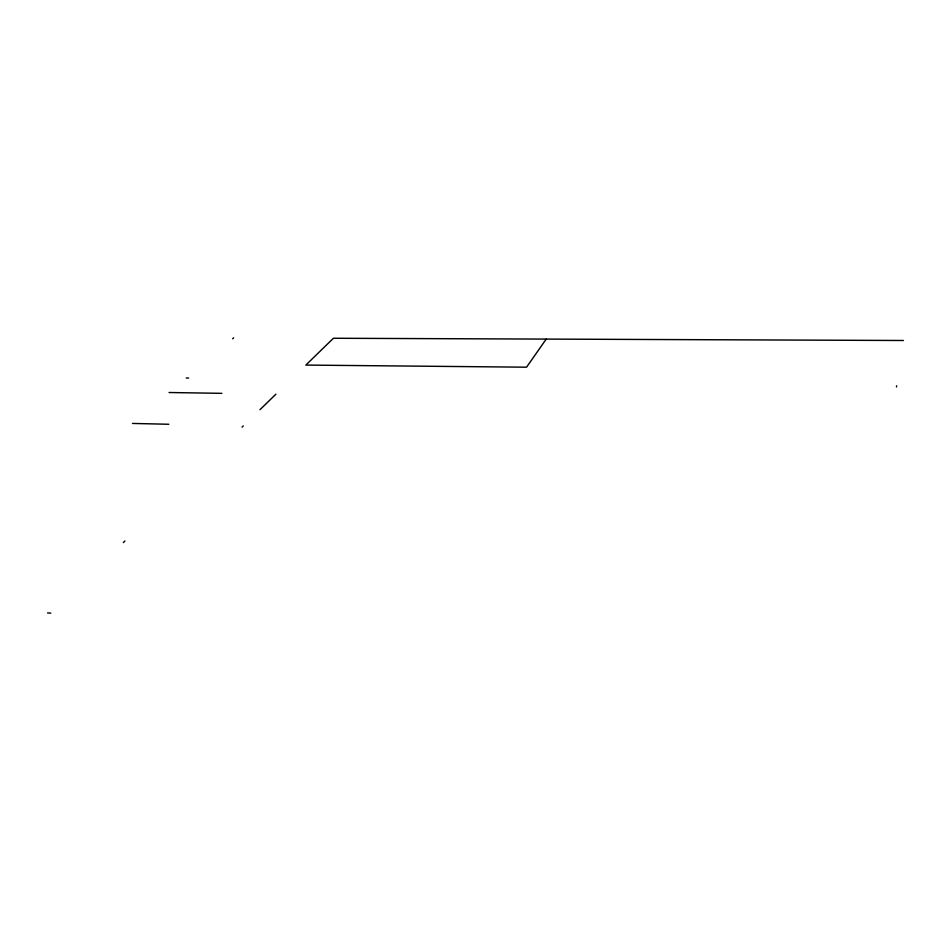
<?xml version="1.0" encoding="UTF-8"?>
<svg xmlns="http://www.w3.org/2000/svg" width="951" height="951" viewBox="0 0 951 951"><rect width="100%" height="100%" fill="white"/><g stroke="black" fill="none" stroke-linecap="round" stroke-linejoin="round"><path stroke-width="1.43" d="M896.472 386.962L896.65 385.785M546.219 339.091L526.557 367.193L305.842 365.077L333.421 338.259L903.45 340.494M123.333 542.581L124.961 541M242.041 427.13L243.254 425.941M259.968 409.703L275.897 394.201M232.603 338.77L233.673 337.867M186.206 378.011L188.655 378.034M169.064 392.513L221.868 393.345M132.498 423.433L168.826 424.265M47.55 612.919L50.795 613.133"/></g></svg>
